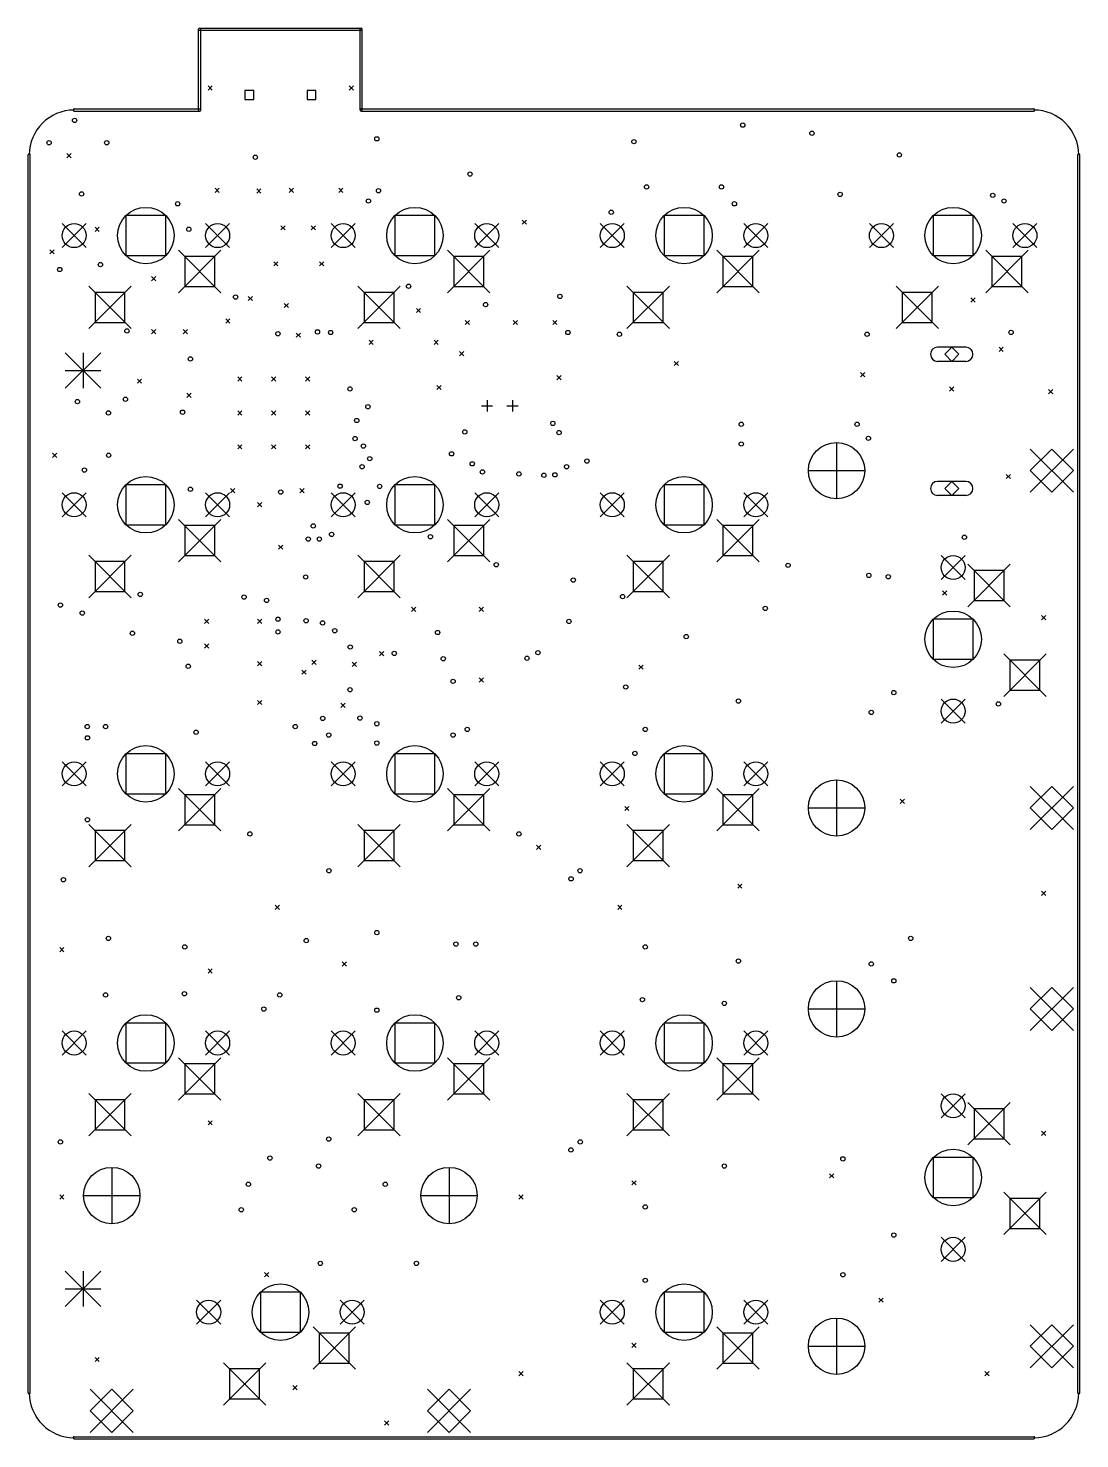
# Model space of a CAD drawing. Extents: x 32 to 156, y -183 to -30.
# Drawn here: x 36.1 to 110.6, y -129.6 to -29.8 of the extents above; entities that cross this region are included whole.
import ezdxf

# ---------------------------------------------------------------- set-up
doc = ezdxf.new("R2010")
doc.units = 0
doc.header["$MEASUREMENT"] = 0
doc.layers.add('BLACK', color=7, linetype='CONTINUOUS')

msp = doc.modelspace()

# ---------------------------------------------------------------- linework, layer by layer
at = {"layer": 'Black'}
for p, q in [((48.185, -35.56), (48.185, -29.845)), ((48.26, -29.77), (59.69, -29.77)), ((48.26, -29.92), (59.69, -29.92)), ((48.335, -35.56), (48.335, -29.845)), ((59.615, -35.56), (59.615, -29.845)), ((59.765, -35.56), (59.765, -29.845)), ((48.85, -33.85), (49.15, -34.15)), ((49.15, -33.85), (48.85, -34.15)), ((58.85, -33.85), (59.15, -34.15)), ((59.15, -33.85), (58.85, -34.15)), ((52.0933, -34.188), (51.4575, -34.188)), ((51.4575, -34.188), (51.4575, -34.8238)), ((51.4575, -34.8238), (52.0933, -34.8238)), ((52.0933, -34.8238), (52.0933, -34.188)), ((56.4925, -34.188), (55.8567, -34.188)), ((55.8567, -34.188), (55.8567, -34.8238)), ((55.8567, -34.8238), (56.4925, -34.8238)), ((56.4925, -34.8238), (56.4925, -34.188)), ((39.37, -35.485), (48.26, -35.485)), ((39.37, -35.635), (48.26, -35.635)), ((59.69, -35.485), (107.315, -35.485)), ((59.69, -35.635), (107.315, -35.635)), ((36.12, -126.365), (36.12, -38.735)), ((36.27, -126.365), (36.27, -38.735)), ((38.85, -38.65), (39.15, -38.95)), ((39.15, -38.65), (38.85, -38.95)), ((110.415, -126.365), (110.415, -38.735)), ((110.565, -126.365), (110.565, -38.735)), ((49.35, -41.1), (49.65, -41.4)), ((49.65, -41.1), (49.35, -41.4)), ((52.3, -41.15), (52.6, -41.45)), ((52.6, -41.15), (52.3, -41.45)), ((54.6, -41.1), (54.9, -41.4)), ((54.9, -41.1), (54.6, -41.4)), ((58.1, -41.1), (58.4, -41.4)), ((58.4, -41.1), (58.1, -41.4)), ((38.52, -43.6), (40.22, -45.3)), ((40.22, -43.6), (38.52, -45.3)), ((40.85, -43.85), (41.15, -44.15)), ((41.15, -43.85), (40.85, -44.15)), ((45.8642, -43.0358), (43.0358, -43.0358)), ((43.0358, -43.0358), (43.0358, -45.8642)), ((45.8642, -45.8642), (45.8642, -43.0358)), ((48.68, -43.6), (50.38, -45.3)), ((50.38, -43.6), (48.68, -45.3)), ((54, -43.75), (54.3, -44.05)), ((54.3, -43.75), (54, -44.05)), ((56.15, -43.75), (56.45, -44.05)), ((56.45, -43.75), (56.15, -44.05)), ((57.57, -43.6), (59.27, -45.3)), ((59.27, -43.6), (57.57, -45.3)), ((64.9142, -43.0358), (62.0858, -43.0358)), ((62.0858, -43.0358), (62.0858, -45.8642)), ((64.9142, -45.8642), (64.9142, -43.0358)), ((67.73, -43.6), (69.43, -45.3)), ((69.43, -43.6), (67.73, -45.3)), ((71.1, -43.35), (71.4, -43.65)), ((71.4, -43.35), (71.1, -43.65)), ((76.62, -43.6), (78.32, -45.3)), ((78.32, -43.6), (76.62, -45.3)), ((83.9642, -43.0358), (81.1358, -43.0358)), ((81.1358, -43.0358), (81.1358, -45.8642)), ((83.9642, -45.8642), (83.9642, -43.0358)), ((86.78, -43.6), (88.48, -45.3)), ((88.48, -43.6), (86.78, -45.3)), ((95.67, -43.6), (97.37, -45.3)), ((97.37, -43.6), (95.67, -45.3)), ((103.014, -43.0358), (100.186, -43.0358)), ((100.186, -43.0358), (100.186, -45.8642)), ((103.014, -45.8642), (103.014, -43.0358)), ((105.83, -43.6), (107.53, -45.3)), ((107.53, -43.6), (105.83, -45.3)), ((37.65, -45.45), (37.95, -45.75)), ((37.95, -45.45), (37.65, -45.75)), ((43.0358, -45.8642), (45.8642, -45.8642)), ((46.76, -45.49), (49.76, -48.49)), ((49.76, -45.49), (46.76, -48.49)), ((62.0858, -45.8642), (64.9142, -45.8642)), ((65.81, -45.49), (68.81, -48.49)), ((68.81, -45.49), (65.81, -48.49)), ((81.1358, -45.8642), (83.9642, -45.8642)), ((84.86, -45.49), (87.86, -48.49)), ((87.86, -45.49), (84.86, -48.49)), ((100.186, -45.8642), (103.014, -45.8642)), ((103.91, -45.49), (106.91, -48.49)), ((106.91, -45.49), (103.91, -48.49)), ((49.3207, -45.9293), (47.1993, -45.9293)), ((47.1993, -45.9293), (47.1993, -48.0507)), ((49.3207, -48.0507), (49.3207, -45.9293)), ((53.5, -46.3), (53.8, -46.6)), ((53.8, -46.3), (53.5, -46.6)), ((56.75, -46.3), (57.05, -46.6)), ((57.05, -46.3), (56.75, -46.6)), ((68.3707, -45.9293), (66.2493, -45.9293)), ((66.2493, -45.9293), (66.2493, -48.0507)), ((68.3707, -48.0507), (68.3707, -45.9293)), ((87.4207, -45.9293), (85.2993, -45.9293)), ((85.2993, -45.9293), (85.2993, -48.0507)), ((87.4207, -48.0507), (87.4207, -45.9293)), ((106.471, -45.9293), (104.349, -45.9293)), ((104.349, -45.9293), (104.349, -48.0507)), ((106.471, -48.0507), (106.471, -45.9293)), ((44.85, -47.35), (45.15, -47.65)), ((45.15, -47.35), (44.85, -47.65)), ((40.41, -48.03), (43.41, -51.03)), ((43.41, -48.03), (40.41, -51.03)), ((42.9707, -48.4693), (40.8493, -48.4693)), ((40.8493, -48.4693), (40.8493, -50.5907)), ((42.9707, -50.5907), (42.9707, -48.4693)), ((47.1993, -48.0507), (49.3207, -48.0507)), ((51.7, -48.75), (52, -49.05)), ((52, -48.75), (51.7, -49.05)), ((59.46, -48.03), (62.46, -51.03)), ((62.46, -48.03), (59.46, -51.03)), ((62.0207, -48.4693), (59.8993, -48.4693)), ((59.8993, -48.4693), (59.8993, -50.5907)), ((62.0207, -50.5907), (62.0207, -48.4693)), ((66.2493, -48.0507), (68.3707, -48.0507)), ((78.51, -48.03), (81.51, -51.03)), ((81.51, -48.03), (78.51, -51.03)), ((81.0707, -48.4693), (78.9493, -48.4693)), ((78.9493, -48.4693), (78.9493, -50.5907)), ((81.0707, -50.5907), (81.0707, -48.4693)), ((85.2993, -48.0507), (87.4207, -48.0507)), ((97.56, -48.03), (100.56, -51.03)), ((100.56, -48.03), (97.56, -51.03)), ((100.121, -48.4693), (97.9993, -48.4693)), ((97.9993, -48.4693), (97.9993, -50.5907)), ((100.121, -50.5907), (100.121, -48.4693)), ((102.85, -48.85), (103.15, -49.15)), ((103.15, -48.85), (102.85, -49.15)), ((104.349, -48.0507), (106.471, -48.0507)), ((54.25, -49.25), (54.55, -49.55)), ((54.55, -49.25), (54.25, -49.55)), ((63.6, -49.6), (63.9, -49.9)), ((63.9, -49.6), (63.6, -49.9)), ((40.8493, -50.5907), (42.9707, -50.5907)), ((50.1, -50.35), (50.4, -50.65)), ((50.4, -50.35), (50.1, -50.65)), ((59.8993, -50.5907), (62.0207, -50.5907)), ((67.05, -50.45), (67.35, -50.75)), ((67.35, -50.45), (67.05, -50.75)), ((70.45, -50.45), (70.75, -50.75)), ((70.75, -50.45), (70.45, -50.75)), ((73.25, -50.45), (73.55, -50.75)), ((73.55, -50.45), (73.25, -50.75)), ((78.9493, -50.5907), (81.0707, -50.5907)), ((97.9993, -50.5907), (100.121, -50.5907)), ((44.85, -51.1), (45.15, -51.4)), ((45.15, -51.1), (44.85, -51.4)), ((47.1, -51.1), (47.4, -51.4)), ((47.4, -51.1), (47.1, -51.4)), ((55.1, -51.35), (55.4, -51.65)), ((55.4, -51.35), (55.1, -51.65)), ((60.25, -51.85), (60.55, -52.15)), ((60.55, -51.85), (60.25, -52.15)), ((64.85, -51.85), (65.15, -52.15)), ((65.15, -51.85), (64.85, -52.15)), ((38.74, -52.74), (41.26, -55.26)), ((41.26, -52.74), (38.74, -55.26)), ((40, -52.74), (40, -55.26)), ((66.65, -52.65), (66.95, -52.95)), ((66.95, -52.65), (66.65, -52.95)), ((102.5, -52.35), (100.5, -52.35)), ((101.5, -52.35), (101, -52.85)), ((101, -52.85), (101.5, -53.35)), ((102, -52.85), (101.5, -52.35)), ((101.5, -53.35), (102, -52.85)), ((104.85, -52.35), (105.15, -52.65)), ((105.15, -52.35), (104.85, -52.65)), ((81.85, -53.35), (82.15, -53.65)), ((82.15, -53.35), (81.85, -53.65)), ((102.5, -53.35), (100.5, -53.35)), ((38.74, -54), (41.26, -54)), ((43.85, -54.6), (44.15, -54.9)), ((44.15, -54.6), (43.85, -54.9)), ((50.95, -54.45), (51.25, -54.75)), ((51.25, -54.45), (50.95, -54.75)), ((53.35, -54.45), (53.65, -54.75)), ((53.65, -54.45), (53.35, -54.75)), ((55.75, -54.45), (56.05, -54.75)), ((56.05, -54.45), (55.75, -54.75)), ((73.55, -54.35), (73.85, -54.65)), ((73.85, -54.35), (73.55, -54.65)), ((95.05, -54.15), (95.35, -54.45)), ((95.35, -54.15), (95.05, -54.45)), ((47.35, -55.6), (47.65, -55.9)), ((47.65, -55.6), (47.35, -55.9)), ((65.05, -55.05), (65.35, -55.35)), ((65.35, -55.05), (65.05, -55.35)), ((101.35, -55.15), (101.65, -55.45)), ((101.65, -55.15), (101.35, -55.45)), ((108.35, -55.35), (108.65, -55.65)), ((108.65, -55.35), (108.35, -55.65)), ((50.95, -56.85), (51.25, -57.15)), ((51.25, -56.85), (50.95, -57.15)), ((53.35, -56.85), (53.65, -57.15)), ((53.65, -56.85), (53.35, -57.15)), ((55.75, -56.85), (56.05, -57.15)), ((56.05, -56.85), (55.75, -57.15)), ((68.2, -56.5), (69, -56.5)), ((68.6, -56.1), (68.6, -56.9)), ((70, -56.5), (70.8, -56.5)), ((70.4, -56.1), (70.4, -56.9)), ((37.85, -59.85), (38.15, -60.15)), ((38.15, -59.85), (37.85, -60.15)), ((50.95, -59.25), (51.25, -59.55)), ((51.25, -59.25), (50.95, -59.55)), ((53.35, -59.25), (53.65, -59.55)), ((53.65, -59.25), (53.35, -59.55)), ((55.75, -59.25), (56.05, -59.55)), ((56.05, -59.25), (55.75, -59.55)), ((93.345, -59.0931), (93.345, -63.0809)), ((107.061, -59.563), (110.109, -62.611)), ((110.109, -59.563), (107.061, -62.611)), ((108.585, -59.563), (107.061, -61.087)), ((110.109, -61.087), (108.585, -59.563)), ((91.3511, -61.087), (95.3389, -61.087)), ((102.5, -61.85), (100.5, -61.85)), ((101.5, -61.85), (101, -62.35)), ((102, -62.35), (101.5, -61.85)), ((105.35, -61.35), (105.65, -61.65)), ((105.65, -61.35), (105.35, -61.65)), ((107.061, -61.087), (108.585, -62.611)), ((108.585, -62.611), (110.109, -61.087)), ((38.52, -62.65), (40.22, -64.35)), ((40.22, -62.65), (38.52, -64.35)), ((45.8642, -62.0858), (43.0358, -62.0858)), ((43.0358, -62.0858), (43.0358, -64.9142)), ((45.8642, -64.9142), (45.8642, -62.0858)), ((48.68, -62.65), (50.38, -64.35)), ((50.38, -62.65), (48.68, -64.35)), ((50.45, -62.35), (50.75, -62.65)), ((50.75, -62.35), (50.45, -62.65)), ((55.35, -62.35), (55.65, -62.65)), ((55.65, -62.35), (55.35, -62.65)), ((57.57, -62.65), (59.27, -64.35)), ((59.27, -62.65), (57.57, -64.35)), ((64.9142, -62.0858), (62.0858, -62.0858)), ((62.0858, -62.0858), (62.0858, -64.9142)), ((64.9142, -64.9142), (64.9142, -62.0858)), ((67.73, -62.65), (69.43, -64.35)), ((69.43, -62.65), (67.73, -64.35)), ((76.62, -62.65), (78.32, -64.35)), ((78.32, -62.65), (76.62, -64.35)), ((83.9642, -62.0858), (81.1358, -62.0858)), ((81.1358, -62.0858), (81.1358, -64.9142)), ((83.9642, -64.9142), (83.9642, -62.0858)), ((86.78, -62.65), (88.48, -64.35)), ((88.48, -62.65), (86.78, -64.35)), ((102.5, -62.85), (100.5, -62.85)), ((101, -62.35), (101.5, -62.85)), ((101.5, -62.85), (102, -62.35)), ((52.35, -63.35), (52.65, -63.65)), ((52.65, -63.35), (52.35, -63.65)), ((46.76, -64.54), (49.76, -67.54)), ((49.76, -64.54), (46.76, -67.54)), ((65.81, -64.54), (68.81, -67.54)), ((68.81, -64.54), (65.81, -67.54)), ((84.86, -64.54), (87.86, -67.54)), ((87.86, -64.54), (84.86, -67.54)), ((43.0358, -64.9142), (45.8642, -64.9142)), ((49.3207, -64.9793), (47.1993, -64.9793)), ((47.1993, -64.9793), (47.1993, -67.1007)), ((49.3207, -67.1007), (49.3207, -64.9793)), ((62.0858, -64.9142), (64.9142, -64.9142)), ((68.3707, -64.9793), (66.2493, -64.9793)), ((66.2493, -64.9793), (66.2493, -67.1007)), ((68.3707, -67.1007), (68.3707, -64.9793)), ((81.1358, -64.9142), (83.9642, -64.9142)), ((87.4207, -64.9793), (85.2993, -64.9793)), ((85.2993, -64.9793), (85.2993, -67.1007)), ((87.4207, -67.1007), (87.4207, -64.9793)), ((53.85, -66.35), (54.15, -66.65)), ((54.15, -66.35), (53.85, -66.65)), ((40.41, -67.08), (43.41, -70.08)), ((43.41, -67.08), (40.41, -70.08)), ((42.9707, -67.5193), (40.8493, -67.5193)), ((40.8493, -67.5193), (40.8493, -69.6407)), ((42.9707, -69.6407), (42.9707, -67.5193)), ((47.1993, -67.1007), (49.3207, -67.1007)), ((59.46, -67.08), (62.46, -70.08)), ((62.46, -67.08), (59.46, -70.08)), ((62.0207, -67.5193), (59.8993, -67.5193)), ((59.8993, -67.5193), (59.8993, -69.6407)), ((62.0207, -69.6407), (62.0207, -67.5193)), ((66.2493, -67.1007), (68.3707, -67.1007)), ((78.51, -67.08), (81.51, -70.08)), ((81.51, -67.08), (78.51, -70.08)), ((81.0707, -67.5193), (78.9493, -67.5193)), ((78.9493, -67.5193), (78.9493, -69.6407)), ((81.0707, -69.6407), (81.0707, -67.5193)), ((85.2993, -67.1007), (87.4207, -67.1007)), ((100.75, -67.095), (102.45, -68.795)), ((102.45, -67.095), (100.75, -68.795)), ((102.64, -67.715), (105.64, -70.715)), ((105.64, -67.715), (102.64, -70.715)), ((105.201, -68.1543), (103.079, -68.1543)), ((103.079, -68.1543), (103.079, -70.2757)), ((105.201, -70.2757), (105.201, -68.1543)), ((40.8493, -69.6407), (42.9707, -69.6407)), ((59.8993, -69.6407), (62.0207, -69.6407)), ((78.9493, -69.6407), (81.0707, -69.6407)), ((100.85, -69.6), (101.15, -69.9)), ((101.15, -69.6), (100.85, -69.9)), ((63.25, -70.75), (63.55, -71.05)), ((63.55, -70.75), (63.25, -71.05)), ((68.05, -70.75), (68.35, -71.05)), ((68.35, -70.75), (68.05, -71.05)), ((103.079, -70.2757), (105.201, -70.2757)), ((48.6, -71.6), (48.9, -71.9)), ((48.9, -71.6), (48.6, -71.9)), ((52.35, -71.6), (52.65, -71.9)), ((52.65, -71.6), (52.35, -71.9)), ((103.014, -71.6108), (100.186, -71.6108)), ((100.186, -71.6108), (100.186, -74.4392)), ((103.014, -74.4392), (103.014, -71.6108)), ((107.85, -71.35), (108.15, -71.65)), ((108.15, -71.35), (107.85, -71.65)), ((48.6, -73.35), (48.9, -73.65)), ((48.9, -73.35), (48.6, -73.65)), ((52.35, -74.6), (52.65, -74.9)), ((52.65, -74.6), (52.35, -74.9)), ((56.2, -74.5), (56.5, -74.8)), ((56.5, -74.5), (56.2, -74.8)), ((59.05, -74.65), (59.35, -74.95)), ((59.35, -74.65), (59.05, -74.95)), ((61, -73.9), (61.3, -74.2)), ((61.3, -73.9), (61, -74.2)), ((79.35, -74.85), (79.65, -75.15)), ((79.65, -74.85), (79.35, -75.15)), ((100.186, -74.4392), (103.014, -74.4392)), ((105.18, -74.065), (108.18, -77.065)), ((108.18, -74.065), (105.18, -77.065)), ((107.741, -74.5043), (105.619, -74.5043)), ((105.619, -74.5043), (105.619, -76.6257)), ((107.741, -76.6257), (107.741, -74.5043)), ((55.5, -75.2), (55.8, -75.5)), ((55.8, -75.2), (55.5, -75.5)), ((68.05, -75.75), (68.35, -76.05)), ((68.35, -75.75), (68.05, -76.05)), ((105.619, -76.6257), (107.741, -76.6257)), ((52.35, -77.35), (52.65, -77.65)), ((52.65, -77.35), (52.35, -77.65)), ((58.25, -77.55), (58.55, -77.85)), ((58.55, -77.55), (58.25, -77.85)), ((100.75, -77.255), (102.45, -78.955)), ((102.45, -77.255), (100.75, -78.955)), ((38.52, -81.7), (40.22, -83.4)), ((40.22, -81.7), (38.52, -83.4)), ((45.8642, -81.1358), (43.0358, -81.1358)), ((43.0358, -81.1358), (43.0358, -83.9642)), ((45.8642, -83.9642), (45.8642, -81.1358)), ((48.68, -81.7), (50.38, -83.4)), ((50.38, -81.7), (48.68, -83.4)), ((57.57, -81.7), (59.27, -83.4)), ((59.27, -81.7), (57.57, -83.4)), ((64.9142, -81.1358), (62.0858, -81.1358)), ((62.0858, -81.1358), (62.0858, -83.9642)), ((64.9142, -83.9642), (64.9142, -81.1358)), ((67.73, -81.7), (69.43, -83.4)), ((69.43, -81.7), (67.73, -83.4)), ((76.62, -81.7), (78.32, -83.4)), ((78.32, -81.7), (76.62, -83.4)), ((83.9642, -81.1358), (81.1358, -81.1358)), ((81.1358, -81.1358), (81.1358, -83.9642)), ((83.9642, -83.9642), (83.9642, -81.1358)), ((86.78, -81.7), (88.48, -83.4)), ((88.48, -81.7), (86.78, -83.4)), ((46.76, -83.59), (49.76, -86.59)), ((49.76, -83.59), (46.76, -86.59)), ((65.81, -83.59), (68.81, -86.59)), ((68.81, -83.59), (65.81, -86.59)), ((84.86, -83.59), (87.86, -86.59)), ((87.86, -83.59), (84.86, -86.59)), ((93.345, -82.9691), (93.345, -86.9569)), ((107.061, -83.439), (110.109, -86.487)), ((110.109, -83.439), (107.061, -86.487)), ((108.585, -83.439), (107.061, -84.963)), ((110.109, -84.963), (108.585, -83.439)), ((43.0358, -83.9642), (45.8642, -83.9642)), ((49.3207, -84.0293), (47.1993, -84.0293)), ((47.1993, -84.0293), (47.1993, -86.1507)), ((49.3207, -86.1507), (49.3207, -84.0293)), ((62.0858, -83.9642), (64.9142, -83.9642)), ((68.3707, -84.0293), (66.2493, -84.0293)), ((66.2493, -84.0293), (66.2493, -86.1507)), ((68.3707, -86.1507), (68.3707, -84.0293)), ((78.35, -84.85), (78.65, -85.15)), ((78.65, -84.85), (78.35, -85.15)), ((81.1358, -83.9642), (83.9642, -83.9642)), ((87.4207, -84.0293), (85.2993, -84.0293)), ((85.2993, -84.0293), (85.2993, -86.1507)), ((87.4207, -86.1507), (87.4207, -84.0293)), ((97.85, -84.35), (98.15, -84.65)), ((98.15, -84.35), (97.85, -84.65)), ((91.3511, -84.963), (95.3389, -84.963)), ((107.061, -84.963), (108.585, -86.487)), ((108.585, -86.487), (110.109, -84.963)), ((40.41, -86.13), (43.41, -89.13)), ((43.41, -86.13), (40.41, -89.13)), ((42.9707, -86.5693), (40.8493, -86.5693)), ((40.8493, -86.5693), (40.8493, -88.6907)), ((42.9707, -88.6907), (42.9707, -86.5693)), ((47.1993, -86.1507), (49.3207, -86.1507)), ((59.46, -86.13), (62.46, -89.13)), ((62.46, -86.13), (59.46, -89.13)), ((62.0207, -86.5693), (59.8993, -86.5693)), ((59.8993, -86.5693), (59.8993, -88.6907)), ((62.0207, -88.6907), (62.0207, -86.5693)), ((66.2493, -86.1507), (68.3707, -86.1507)), ((78.51, -86.13), (81.51, -89.13)), ((81.51, -86.13), (78.51, -89.13)), ((81.0707, -86.5693), (78.9493, -86.5693)), ((78.9493, -86.5693), (78.9493, -88.6907)), ((81.0707, -88.6907), (81.0707, -86.5693)), ((85.2993, -86.1507), (87.4207, -86.1507)), ((72.1, -87.6), (72.4, -87.9)), ((72.4, -87.6), (72.1, -87.9)), ((40.8493, -88.6907), (42.9707, -88.6907)), ((59.8993, -88.6907), (62.0207, -88.6907)), ((78.9493, -88.6907), (81.0707, -88.6907)), ((86.35, -90.35), (86.65, -90.65)), ((86.65, -90.35), (86.35, -90.65)), ((107.85, -90.85), (108.15, -91.15)), ((108.15, -90.85), (107.85, -91.15)), ((53.6, -91.85), (53.9, -92.15)), ((53.9, -91.85), (53.6, -92.15)), ((77.85, -91.85), (78.15, -92.15)), ((78.15, -91.85), (77.85, -92.15)), ((38.35, -94.85), (38.65, -95.15)), ((38.65, -94.85), (38.35, -95.15)), ((58.35, -95.85), (58.65, -96.15)), ((58.65, -95.85), (58.35, -96.15)), ((48.85, -96.35), (49.15, -96.65)), ((49.15, -96.35), (48.85, -96.65)), ((93.345, -97.1931), (93.345, -101.181)), ((107.061, -97.663), (110.109, -100.711)), ((110.109, -97.663), (107.061, -100.711)), ((108.585, -97.663), (107.061, -99.187)), ((110.109, -99.187), (108.585, -97.663)), ((91.3511, -99.187), (95.3389, -99.187)), ((107.061, -99.187), (108.585, -100.711)), ((108.585, -100.711), (110.109, -99.187)), ((38.52, -100.75), (40.22, -102.45)), ((40.22, -100.75), (38.52, -102.45)), ((45.8642, -100.186), (43.0358, -100.186)), ((43.0358, -100.186), (43.0358, -103.014)), ((45.8642, -103.014), (45.8642, -100.186)), ((48.68, -100.75), (50.38, -102.45)), ((50.38, -100.75), (48.68, -102.45)), ((57.57, -100.75), (59.27, -102.45)), ((59.27, -100.75), (57.57, -102.45)), ((64.9142, -100.186), (62.0858, -100.186)), ((62.0858, -100.186), (62.0858, -103.014)), ((64.9142, -103.014), (64.9142, -100.186)), ((67.73, -100.75), (69.43, -102.45)), ((69.43, -100.75), (67.73, -102.45)), ((76.62, -100.75), (78.32, -102.45)), ((78.32, -100.75), (76.62, -102.45)), ((83.9642, -100.186), (81.1358, -100.186)), ((81.1358, -100.186), (81.1358, -103.014)), ((83.9642, -103.014), (83.9642, -100.186)), ((86.78, -100.75), (88.48, -102.45)), ((88.48, -100.75), (86.78, -102.45)), ((46.76, -102.64), (49.76, -105.64)), ((49.76, -102.64), (46.76, -105.64)), ((65.81, -102.64), (68.81, -105.64)), ((68.81, -102.64), (65.81, -105.64)), ((84.86, -102.64), (87.86, -105.64)), ((87.86, -102.64), (84.86, -105.64)), ((43.0358, -103.014), (45.8642, -103.014)), ((49.3207, -103.079), (47.1993, -103.079)), ((47.1993, -103.079), (47.1993, -105.201)), ((49.3207, -105.201), (49.3207, -103.079)), ((62.0858, -103.014), (64.9142, -103.014)), ((68.3707, -103.079), (66.2493, -103.079)), ((66.2493, -103.079), (66.2493, -105.201)), ((68.3707, -105.201), (68.3707, -103.079)), ((81.1358, -103.014), (83.9642, -103.014)), ((87.4207, -103.079), (85.2993, -103.079)), ((85.2993, -103.079), (85.2993, -105.201)), ((87.4207, -105.201), (87.4207, -103.079)), ((40.41, -105.18), (43.41, -108.18)), ((43.41, -105.18), (40.41, -108.18)), ((42.9707, -105.619), (40.8493, -105.619)), ((40.8493, -105.619), (40.8493, -107.741)), ((42.9707, -107.741), (42.9707, -105.619)), ((47.1993, -105.201), (49.3207, -105.201)), ((59.46, -105.18), (62.46, -108.18)), ((62.46, -105.18), (59.46, -108.18)), ((62.0207, -105.619), (59.8993, -105.619)), ((59.8993, -105.619), (59.8993, -107.741)), ((62.0207, -107.741), (62.0207, -105.619)), ((66.2493, -105.201), (68.3707, -105.201)), ((78.51, -105.18), (81.51, -108.18)), ((81.51, -105.18), (78.51, -108.18)), ((81.0707, -105.619), (78.9493, -105.619)), ((78.9493, -105.619), (78.9493, -107.741)), ((81.0707, -107.741), (81.0707, -105.619)), ((85.2993, -105.201), (87.4207, -105.201)), ((100.75, -105.195), (102.45, -106.895)), ((102.45, -105.195), (100.75, -106.895)), ((102.64, -105.815), (105.64, -108.815)), ((105.64, -105.815), (102.64, -108.815)), ((105.201, -106.254), (103.079, -106.254)), ((103.079, -106.254), (103.079, -108.376)), ((105.201, -108.376), (105.201, -106.254)), ((40.8493, -107.741), (42.9707, -107.741)), ((48.85, -107.1), (49.15, -107.4)), ((49.15, -107.1), (48.85, -107.4)), ((59.8993, -107.741), (62.0207, -107.741)), ((78.9493, -107.741), (81.0707, -107.741)), ((103.079, -108.376), (105.201, -108.376)), ((107.85, -107.85), (108.15, -108.15)), ((108.15, -107.85), (107.85, -108.15)), ((103.014, -109.711), (100.186, -109.711)), ((100.186, -109.711), (100.186, -112.539)), ((103.014, -112.539), (103.014, -109.711)), ((42.037, -110.401), (42.037, -114.389)), ((65.913, -110.401), (65.913, -114.389)), ((78.85, -111.35), (79.15, -111.65)), ((79.15, -111.35), (78.85, -111.65)), ((92.85, -110.85), (93.15, -111.15)), ((93.15, -110.85), (92.85, -111.15)), ((38.35, -112.35), (38.65, -112.65)), ((38.65, -112.35), (38.35, -112.65)), ((40.0431, -112.395), (44.0309, -112.395)), ((63.9191, -112.395), (67.9069, -112.395)), ((70.85, -112.35), (71.15, -112.65)), ((71.15, -112.35), (70.85, -112.65)), ((100.186, -112.539), (103.014, -112.539)), ((105.18, -112.165), (108.18, -115.165)), ((108.18, -112.165), (105.18, -115.165)), ((107.741, -112.604), (105.619, -112.604)), ((105.619, -112.604), (105.619, -114.726)), ((107.741, -114.726), (107.741, -112.604)), ((105.619, -114.726), (107.741, -114.726)), ((100.75, -115.355), (102.45, -117.055)), ((102.45, -115.355), (100.75, -117.055)), ((38.74, -117.74), (41.26, -120.26)), ((41.26, -117.74), (38.74, -120.26)), ((40, -117.74), (40, -120.26)), ((52.85, -117.85), (53.15, -118.15)), ((53.15, -117.85), (52.85, -118.15)), ((38.74, -119), (41.26, -119)), ((48.045, -119.8), (49.745, -121.5)), ((49.745, -119.8), (48.045, -121.5)), ((55.3892, -119.236), (52.5608, -119.236)), ((52.5608, -119.236), (52.5608, -122.064)), ((55.3892, -122.064), (55.3892, -119.236)), ((58.205, -119.8), (59.905, -121.5)), ((59.905, -119.8), (58.205, -121.5)), ((76.62, -119.8), (78.32, -121.5)), ((78.32, -119.8), (76.62, -121.5)), ((83.9642, -119.236), (81.1358, -119.236)), ((81.1358, -119.236), (81.1358, -122.064)), ((83.9642, -122.064), (83.9642, -119.236)), ((86.78, -119.8), (88.48, -121.5)), ((88.48, -119.8), (86.78, -121.5)), ((96.35, -119.65), (96.65, -119.95)), ((96.65, -119.65), (96.35, -119.95)), ((56.285, -121.69), (59.285, -124.69)), ((59.285, -121.69), (56.285, -124.69)), ((84.86, -121.69), (87.86, -124.69)), ((87.86, -121.69), (84.86, -124.69)), ((93.345, -121.069), (93.345, -125.057)), ((107.061, -121.539), (110.109, -124.587)), ((110.109, -121.539), (107.061, -124.587)), ((108.585, -121.539), (107.061, -123.063)), ((110.109, -123.063), (108.585, -121.539)), ((52.5608, -122.064), (55.3892, -122.064)), ((58.8457, -122.129), (56.7243, -122.129)), ((56.7243, -122.129), (56.7243, -124.251)), ((58.8457, -124.251), (58.8457, -122.129)), ((81.1358, -122.064), (83.9642, -122.064)), ((87.4207, -122.129), (85.2993, -122.129)), ((85.2993, -122.129), (85.2993, -124.251)), ((87.4207, -124.251), (87.4207, -122.129)), ((78.85, -122.85), (79.15, -123.15)), ((79.15, -122.85), (78.85, -123.15)), ((91.3511, -123.063), (95.3389, -123.063)), ((107.061, -123.063), (108.585, -124.587)), ((108.585, -124.587), (110.109, -123.063)), ((40.85, -123.85), (41.15, -124.15)), ((41.15, -123.85), (40.85, -124.15)), ((49.935, -124.23), (52.935, -127.23)), ((52.935, -124.23), (49.935, -127.23)), ((52.4957, -124.669), (50.3743, -124.669)), ((50.3743, -124.669), (50.3743, -126.791)), ((52.4957, -126.791), (52.4957, -124.669)), ((56.7243, -124.251), (58.8457, -124.251)), ((78.51, -124.23), (81.51, -127.23)), ((81.51, -124.23), (78.51, -127.23)), ((81.0707, -124.669), (78.9493, -124.669)), ((78.9493, -124.669), (78.9493, -126.791)), ((81.0707, -126.791), (81.0707, -124.669)), ((85.2993, -124.251), (87.4207, -124.251)), ((70.85, -124.85), (71.15, -125.15)), ((71.15, -124.85), (70.85, -125.15)), ((103.85, -124.85), (104.15, -125.15)), ((104.15, -124.85), (103.85, -125.15)), ((40.513, -126.111), (43.561, -129.159)), ((43.561, -126.111), (40.513, -129.159)), ((42.037, -126.111), (40.513, -127.635)), ((43.561, -127.635), (42.037, -126.111)), ((50.3743, -126.791), (52.4957, -126.791)), ((54.85, -125.85), (55.15, -126.15)), ((55.15, -125.85), (54.85, -126.15)), ((64.389, -126.111), (67.437, -129.159)), ((67.437, -126.111), (64.389, -129.159)), ((65.913, -126.111), (64.389, -127.635)), ((67.437, -127.635), (65.913, -126.111)), ((78.9493, -126.791), (81.0707, -126.791)), ((40.513, -127.635), (42.037, -129.159)), ((42.037, -129.159), (43.561, -127.635)), ((64.389, -127.635), (65.913, -129.159)), ((65.913, -129.159), (67.437, -127.635)), ((61.35, -128.35), (61.65, -128.65)), ((61.65, -128.35), (61.35, -128.65)), ((39.37, -129.465), (107.315, -129.465)), ((39.37, -129.615), (107.315, -129.615))]:
    msp.add_line(p, q, dxfattribs=at)
for centre, radius in [((39.4, -36.3), 0.1524), ((86.7, -36.6318), 0.1524), ((37.6, -37.8816), 0.1524), ((41.6816, -37.8816), 0.1524), ((60.8, -37.6), 0.1524), ((79, -37.8), 0.1524), ((91.6, -37.2033), 0.1524), ((52.2, -38.9), 0.1524), ((97.79, -38.735), 0.1524), ((67.3959, -40.0959), 0.1524), ((79.9, -41), 0.1524), ((85.2, -41), 0.1524), ((39.9, -41.5), 0.1524), ((60.2, -42), 0.1524), ((60.9174, -41.2755), 0.1524), ((93.6, -41.5367), 0.1524), ((104.4, -41.6), 0.1524), ((105.2, -42), 0.1524), ((44.45, -44.45), 2), ((46.7, -42.2), 0.1524), ((63.5, -44.45), 2), ((77.4, -42.8), 0.1524), ((82.55, -44.45), 2), ((86.1167, -42.2), 0.1524), ((101.6, -44.45), 2), ((39.37, -44.45), 0.85), ((47.4914, -44), 0.1524), ((49.53, -44.45), 0.85), ((58.42, -44.45), 0.85), ((68.58, -44.45), 0.85), ((77.47, -44.45), 0.85), ((87.63, -44.45), 0.85), ((96.52, -44.45), 0.85), ((106.68, -44.45), 0.85), ((38.35, -46.85), 0.1524), ((41.2343, -46.4993), 0.1524), ((63.0511, -48.0326), 0.1524), ((50.8, -48.8), 0.1524), ((73.757, -48.75), 0.1524), ((68.5, -49.3282), 0.1524), ((43.1052, -51.2), 0.1524), ((53.8, -51.4), 0.1524), ((56.6, -51.2626), 0.1524), ((57.531, -51.308), 0.1524), ((74.3285, -51.308), 0.1524), ((77.978, -51.435), 0.1524), ((95.504, -51.435), 0.1524), ((105.7, -51.3), 0.1524), ((47.6011, -53.1785), 0.1524), ((43, -56.0374), 0.1524), ((58.9, -55.3), 0.1524), ((39.6, -56.2), 0.1524), ((41.8, -57), 0.1524), ((47.0509, -56.9491), 0.1524), ((60.1646, -56.5646), 0.1524), ((59.3772, -57.5374), 0.1524), ((73.2602, -57.7409), 0.1524), ((86.6, -57.8), 0.1524), ((94.8, -57.8), 0.1524), ((59.2641, -58.8215), 0.1524), ((67.0295, -58.3455), 0.1524), ((73.7, -58.3941), 0.1524), ((95.6, -58.8), 0.1524), ((41.8157, -60), 0.1524), ((59.8521, -59.3452), 0.1524), ((66.0959, -59.8959), 0.1524), ((86.6, -59.2), 0.1524), ((93.345, -61.087), 1.9939), ((40.0996, -61.0492), 0.1524), ((59.7535, -60.8112), 0.1524), ((60.2948, -60.2393), 0.1524), ((67.5556, -60.6039), 0.1524), ((74.2315, -60.8123), 0.1524), ((75.6693, -60.4101), 0.1524), ((44.45, -63.5), 2), ((63.5, -63.5), 2), ((68.276, -61.1754), 0.1524), ((70.86, -61.3151), 0.1524), ((72.6233, -61.417), 0.1524), ((73.41, -61.3838), 0.1524), ((82.55, -63.5), 2), ((39.37, -63.5), 0.85), ((47.6, -62.4), 0.1524), ((49.53, -63.5), 0.85), ((54, -62.6), 0.1524), ((58.42, -63.5), 0.85), ((58.1976, -62.1861), 0.1524), ((61, -62.2), 0.1524), ((68.58, -63.5), 0.85), ((77.47, -63.5), 0.85), ((87.63, -63.5), 0.85), ((60.1208, -63.3398), 0.1524), ((56.3, -65), 0.1524), ((55.9429, -65.9266), 0.1524), ((56.7303, -65.9266), 0.1524), ((57.6, -65.6), 0.1524), ((64.5902, -65.7643), 0.1524), ((102.4, -65.8), 0.1524), ((69.25, -67.75), 0.1524), ((89.91, -67.7881), 0.1524), ((101.6, -67.945), 0.85), ((55.7621, -68.6147), 0.1524), ((74.7024, -68.8285), 0.1524), ((95.6305, -68.4993), 0.1524), ((97.0048, -68.6), 0.1524), ((44.0491, -69.8491), 0.1524), ((51.4, -70.0345), 0.1524), ((78.2, -70), 0.1524), ((38.4, -70.6), 0.1524), ((53, -70.2715), 0.1524), ((88.3, -70.8428), 0.1524), ((39.9444, -71.1715), 0.1524), ((53.8047, -71.6), 0.1524), ((55.7906, -71.7094), 0.1524), ((56.9618, -71.8618), 0.1524), ((74.4, -71.7617), 0.1524), ((101.6, -73.025), 2), ((43.4997, -72.5997), 0.1524), ((53.8047, -72.5), 0.1524), ((57.8242, -72.4189), 0.1524), ((65.1, -72.5431), 0.1524), ((82.7, -72.8285), 0.1524), ((46.8534, -73.1616), 0.1524), ((58.9226, -73.5699), 0.1524), ((62.0352, -74.0202), 0.1524), ((72.2, -73.9715), 0.1524), ((47.4452, -74.93), 0.1524), ((65.5, -74.4), 0.1524), ((71.4315, -74.3694), 0.1524), ((66.2, -76), 0.1524), ((58.9, -76.6), 0.1524), ((78.4248, -76.4), 0.1524), ((97.4, -76.8), 0.1524), ((86.4, -77.4), 0.1524), ((101.6, -78.105), 0.85), ((104.8, -77.6), 0.1524), ((56.9715, -78.6285), 0.1524), ((59.6, -78.6), 0.1524), ((60.8, -79), 0.1524), ((95.8, -78.2), 0.1524), ((40.3, -79.2), 0.1524), ((40.3118, -80), 0.1524), ((41.6, -79.2), 0.1524), ((48, -79.6), 0.1524), ((55.0285, -79.2), 0.1524), ((57.4, -79.8), 0.1524), ((66.2, -79.8), 0.1524), ((67.2, -79.4), 0.1524), ((79.8, -79.4), 0.1524), ((44.45, -82.55), 2), ((56.4, -80.4), 0.1524), ((60.8, -80.3715), 0.1524), ((63.5, -82.55), 2), ((82.55, -82.55), 2), ((39.37, -82.55), 0.85), ((49.53, -82.55), 0.85), ((58.42, -82.55), 0.85), ((68.58, -82.55), 0.85), ((77.47, -82.55), 0.85), ((79.0667, -81.1), 0.1524), ((87.63, -82.55), 0.85), ((93.345, -84.963), 1.9939), ((40.3118, -85.8), 0.1524), ((51.81, -86.8), 0.1524), ((70.86, -86.8), 0.1524), ((57.404, -89.408), 0.1524), ((74.5541, -89.9795), 0.1524), ((75.184, -89.408), 0.1524), ((38.608, -90.043), 0.1524), ((60.8, -93.7818), 0.1524), ((41.8, -94.2), 0.1524), ((47.2, -94.8), 0.1524), ((55.8, -94.3533), 0.1524), ((66.4, -94.6), 0.1524), ((67.8, -94.6), 0.1524), ((79.8, -94.8), 0.1524), ((98.6, -94.2), 0.1524), ((86.4, -95.8), 0.1524), ((95.8, -96), 0.1524), ((93.345, -99.187), 1.9939), ((97.4, -97.2), 0.1524), ((41.6, -98.2), 0.1524), ((47.1826, -98.1152), 0.1524), ((53.9232, -98.2), 0.1524), ((66.6, -98.4), 0.1524), ((79.6, -98.5333), 0.1524), ((85.4, -98.8), 0.1524), ((44.45, -101.6), 2), ((52.8, -99.2), 0.1524), ((60.8, -99.2763), 0.1524), ((63.5, -101.6), 2), ((82.55, -101.6), 2), ((39.37, -101.6), 0.85), ((49.53, -101.6), 0.85), ((58.42, -101.6), 0.85), ((68.58, -101.6), 0.85), ((77.47, -101.6), 0.85), ((87.63, -101.6), 0.85), ((101.6, -106.045), 0.85), ((38.4, -108.6), 0.1524), ((57.4, -108.4), 0.1524), ((75.2, -108.6), 0.1524), ((53.2285, -109.743), 0.1524), ((74.5448, -109.171), 0.1524), ((93.8, -109.8), 0.1524), ((101.6, -111.125), 2), ((42.037, -112.395), 1.9939), ((56.675, -110.314), 0.1524), ((65.913, -112.395), 1.9939), ((85.4, -110.314), 0.1524), ((51.7083, -111.6), 0.1524), ((61.4, -111.6), 0.1524), ((51.2, -113.4), 0.1524), ((59.2, -113.4), 0.1524), ((79.8, -113.2), 0.1524), ((97.4, -115.2), 0.1524), ((101.6, -116.205), 0.85), ((56.8, -117.2), 0.1524), ((63.6, -117.2), 0.1524), ((53.975, -120.65), 2), ((79.8, -118.4), 0.1524), ((82.55, -120.65), 2), ((93.8, -118), 0.1524), ((48.895, -120.65), 0.85), ((59.055, -120.65), 0.85), ((77.47, -120.65), 0.85), ((87.63, -120.65), 0.85), ((93.345, -123.063), 1.9939)]:
    msp.add_circle(centre, radius, dxfattribs=at)
for centre, radius, start, end in [((48.26, -29.845), 0.075, 90, 270), ((48.26, -29.845), 0.075, 360, 540), ((59.69, -29.845), 0.075, 360, 540), ((59.69, -29.845), 0.075, 270, 450), ((39.37, -38.735), 3.175, 90, 180), ((39.37, -35.56), 0.075, 90, 270), ((48.26, -35.56), 0.075, 180, 360), ((48.26, -35.56), 0.075, 270, 450), ((59.69, -35.56), 0.075, 90, 270), ((59.69, -35.56), 0.075, 180, 360), ((107.315, -35.56), 0.075, 270, 450), ((107.315, -38.735), 3.175, 0, 90), ((36.195, -38.735), 0.075, 360, 540), ((110.49, -38.735), 0.075, 360, 540), ((100.5, -52.85), 0.5, 450, 630), ((102.5, -52.85), 0.5, 270, 450), ((100.5, -62.35), 0.5, 450, 630), ((102.5, -62.35), 0.5, 270, 450), ((36.195, -126.365), 0.075, 180, 360), ((39.37, -126.365), 3.175, -180, -90), ((107.315, -126.365), 3.175, -90, 0), ((110.49, -126.365), 0.075, 180, 360), ((39.37, -129.54), 0.075, 90, 270), ((107.315, -129.54), 0.075, 270, 450)]:
    msp.add_arc(centre, radius, start, end, dxfattribs=at)

doc.saveas('drawing.dxf')
